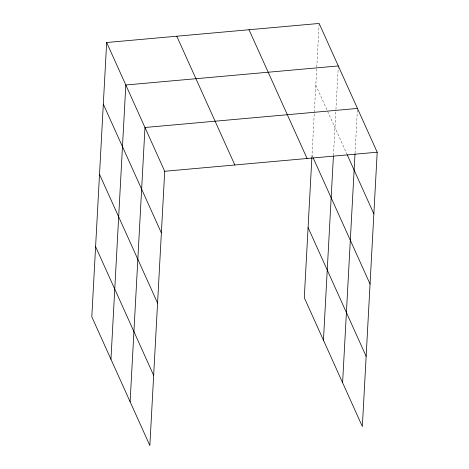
<?xml version="1.0" encoding="UTF-8"?>
<svg xmlns="http://www.w3.org/2000/svg" width="469" height="469" viewBox="0 0 469 469"><rect width="100%" height="100%" fill="white"/><g stroke="black" fill="none" stroke-linecap="round" stroke-linejoin="round"><path stroke-width="0.35" stroke-dasharray="2.35 1.76" d="M311.885 157.461L319.102 24.177M333.453 155.374L335.904 110.192M335.945 109.465L338.26 66.668M355.021 153.404L357.378 109.881M315.801 85.106L346.937 154.154M312.002 155.274L312.899 157.267"/><path stroke-width="0.7" d="M106.656 42.509L91.801 316.792L149.857 445.55L164.713 171.273L106.656 42.509L319.143 23.45L377.199 152.208L362.344 426.491L304.287 297.727L311.885 157.461M110.96 359.283L125.815 85L338.301 65.941M130.118 401.769L144.974 127.492L357.46 108.433M323.446 340.218L333.418 156.101M342.605 382.71L354.986 154.131M164.713 171.273L377.199 152.208M347.236 154.817L373.857 213.87M313.198 157.93L370.059 284.032M249.021 29.74L307.078 158.499M308.086 227.565L366.142 356.323M176.778 36.219L234.834 164.982M103.315 104.171L161.377 232.929M99.516 174.333L157.572 303.091M95.6 246.624L153.662 375.382"/></g></svg>
